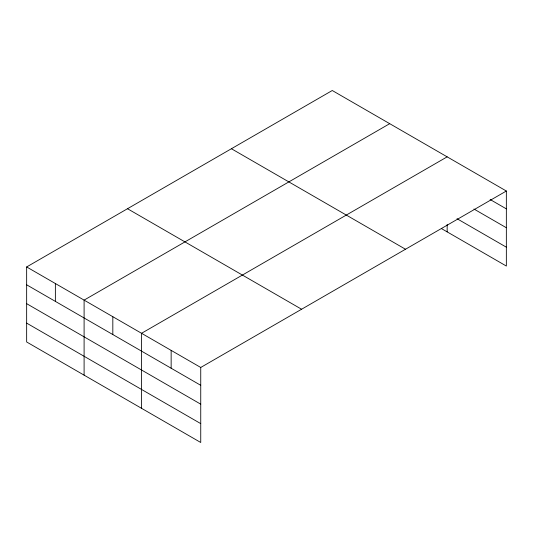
<?xml version="1.0" encoding="UTF-8"?>
<svg xmlns="http://www.w3.org/2000/svg" width="533" height="533" viewBox="0 0 533 533"><rect width="100%" height="100%" fill="white"/><g stroke="black" fill="none" stroke-linecap="round" stroke-linejoin="round"><path stroke-width="0.8" d="M26.65 266.953L200.741 367.464L200.741 442.49L26.65 341.979L26.65 266.953L332.259 90.51L506.35 191.021L506.35 266.047L441.411 228.557M389.71 123.676L84.101 300.119L84.101 375.145M447.16 156.849L141.551 333.292L141.551 408.318M200.741 367.464L506.35 191.021M490.14 199.515L506.35 208.869M473.937 209.023L506.35 227.738M457.021 218.703L506.35 247.179M231.409 148.734L405.5 249.244M127.5 208.723L301.591 309.24M26.65 284.802L200.741 385.312M26.65 303.67L200.741 404.181M26.65 323.111L200.741 423.622M447.16 224.493L447.16 231.875M171.146 350.374L171.146 368.223M112.823 316.702L112.823 334.551M55.372 283.536L55.372 301.385"/></g></svg>
